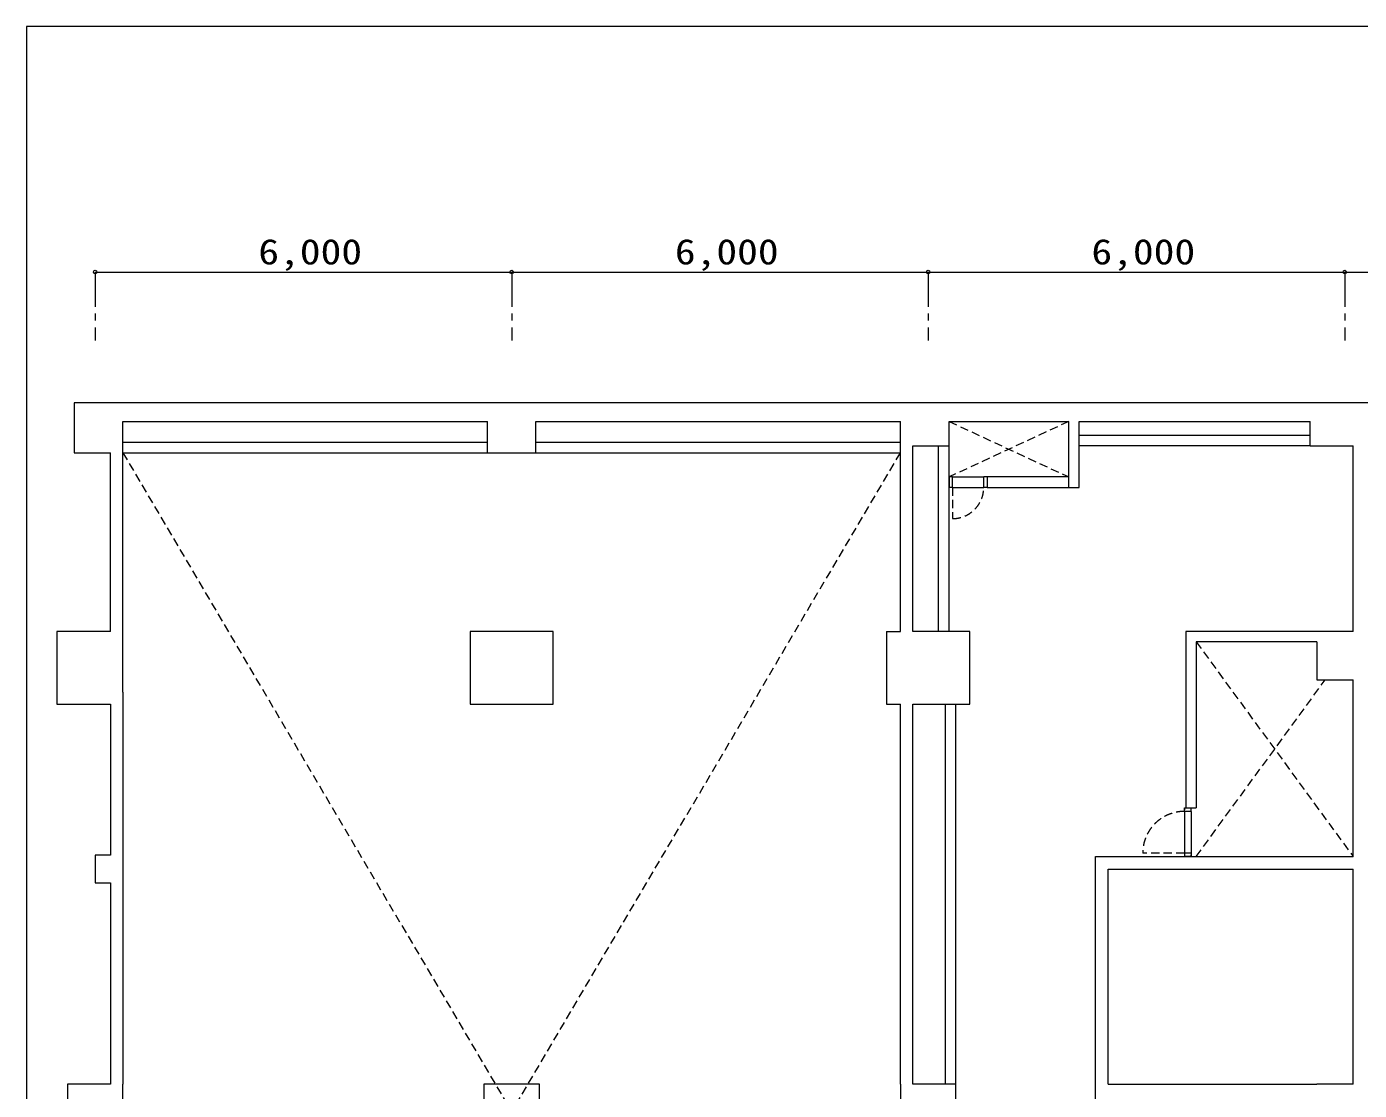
# Model space of a CAD drawing. Units: millimetres, scale not verified. Extents: x -9667 to 46333, y -21917 to 17470.
# Drawn here: x -9667 to 9552, y 2121 to 17470 of the extents above; entities that cross this region are included whole.
import ezdxf
from ezdxf.enums import TextEntityAlignment as Align

# ---------------------------------------------------------------- set-up
doc = ezdxf.new("R2010")
doc.units = ezdxf.units.MM
doc.header["$LTSCALE"] = 100
doc.linetypes.add('CHAIN1', pattern=[8, 5, -1, 1, -1])
doc.linetypes.add('DASHED1', pattern=[1.8, 1.2, -0.6])
for name, color, linetype, lineweight in [('0-0', 7, 'Continuous', 18), ('1-0', 4, 'Continuous', 18), ('F-F', 7, 'Continuous', 18)]:
    doc.layers.add(name, color=color, linetype=linetype, lineweight=lineweight)
doc.styles.add('ＭＳ ゴシック', font='')
doc.styles.get('ＭＳ ゴシック').set_extended_font_data('MS Gothic')

msp = doc.modelspace()

# ---------------------------------------------------------------- linework, layer by layer
at = {"layer": '0-0'}
for p, q in [((-8980.2, 12043), (-8980.2, 11322.1)), ((31067.8, 12043), (-8980.2, 12043)), ((-8279.3, 11772.7), (-3023.1, 11772.7)), ((-8279.3, 11322.1), (-8279.3, 11772.7)), ((-3023.1, 11322.1), (-3023.1, 11772.7)), ((-2322.2, 11322.1), (-2322.2, 11772.7)), ((-2322.2, 11772.7), (2934, 11772.7)), ((2934, 11422.3), (2934, 11772.7)), ((3634.8, 11422.3), (3634.8, 11772.7)), ((3634.8, 11772.7), (5361.9, 11772.7)), ((5361.9, 10821.6), (5361.9, 11772.7)), ((5512, 11772.7), (8841, 11772.7)), ((8841, 11422.3), (8841, 11772.7)), ((8841, 11572.4), (5512, 11572.4)), ((-8279.3, 11472.3), (-3023.1, 11472.3)), ((-2322.2, 11472.3), (2934, 11472.3)), ((2934, 8744.1), (2934, 11422.3)), ((3114.2, 11422.3), (3634.8, 11422.3)), ((3484.7, 8744.1), (3484.7, 11422.3)), ((3634.8, 8744.1), (3634.8, 11422.3)), ((8841, 11422.3), (5512, 11422.3)), ((8841, 11422.3), (9461.8, 11422.3)), ((9461.8, 8744.1), (9461.8, 11422.3)), ((-8980.2, 11322.1), (-8459.5, 11322.1)), ((-8459.5, 8744.1), (-8459.5, 11322.1)), ((-8279.3, 11322.1), (-3023.1, 11322.1)), ((-8279.3, 8744.1), (-8279.3, 11322.1)), ((-3023.1, 11322.1), (-2322.2, 11322.1)), ((-2322.2, 11322.1), (2934, 11322.1)), ((3634.8, 10971.7), (3634.8, 10821.6)), ((3684.9, 10971.7), (4135.4, 10971.7)), ((4185.5, 10971.7), (4135.4, 10971.7)), ((4135.4, 10821.6), (4135.4, 10971.7)), ((5361.9, 10971.7), (4185.5, 10971.7)), ((4185.5, 10971.7), (4185.5, 10821.6)), ((3684.9, 10821.6), (3634.8, 10821.6)), ((3684.9, 10821.6), (4135.4, 10821.6)), ((4185.5, 10821.6), (4135.4, 10821.6)), ((4185.5, 10821.6), (5361.9, 10821.6)), ((-8279.3, 7868), (-8279.3, 8744.1)), ((-3273.4, 8744.1), (-3273.4, 7692.8)), ((2733.8, 8744.1), (2934, 8744.1)), ((3935.2, 7692.8), (3935.2, 8744.1)), ((7048.8, 8744.1), (7048.8, 8593.9)), ((8941.2, 8744.1), (7048.8, 8744.1)), ((9461.8, 8744.1), (8941.2, 8744.1)), ((7048.8, 8593.9), (7048.8, 6196.3)), ((7199, 8593.9), (7199, 6196.3)), ((8941.2, 8593.9), (7199, 8593.9)), ((8941.2, 8593.9), (8941.2, 8043.3)), ((8941.2, 8043.3), (9461.8, 8043.3)), ((9461.8, 5495.5), (9461.8, 8043.3)), ((-8459.5, 7692.8), (-8459.5, 5515.3)), ((-8279.3, 7868), (-8279.3, 2211.3)), ((-3273.4, 7692.8), (-2071.9, 7692.8)), ((2934, 2211.3), (2934, 7692.8)), ((3114.2, 7692.8), (3935.2, 7692.8)), ((3584.8, 2211.3), (3584.8, 7692.8)), ((3735, 2211.3), (3735, 7692.8)), ((7028.8, 6196.3), (7128.9, 6196.3)), ((7048.8, 6196.3), (7199, 6196.3)), ((7128.9, 6146.2), (7128.9, 6196.3)), ((7128.9, 6171.2), (7128.9, 6196.3)), ((7128.9, 6146.2), (7028.8, 6146.2)), ((7028.8, 6146.2), (7028.8, 5545.5)), ((7128.9, 6146.2), (7128.9, 5545.5)), ((5747.4, 5495.4), (9461.8, 5495.5)), ((5747.4, -9512.4), (5747.4, 5495.4)), ((7028.8, 5545.5), (7028.8, 5495.4)), ((7128.9, 5545.5), (7028.8, 5545.5)), ((7078.8, 5545.5), (7028.8, 5545.5)), ((7028.8, 5520.5), (7028.8, 5495.4)), ((7128.9, 5495.4), (7028.8, 5495.4)), ((7128.9, 5545.5), (7128.9, 5495.4)), ((7128.9, 5495.4), (7128.9, 5520.5)), ((5927.6, 2211.3), (5927.6, 5315)), ((5927.6, 5315), (9461.8, 5315)), ((9461.8, 2211.3), (9461.8, 5315)), ((-8459.5, 5114.8), (-8459.5, 2211.3)), ((-9080.3, 2211.3), (-9080.3, 1410.4)), ((-8459.5, 2211.3), (-9080.3, 2211.3)), ((-8279.3, 1410.4), (-8279.3, 2211.3)), ((-3073.1, 2211.3), (-3073.1, 1410.4)), ((-2272.2, 2211.3), (-3073.1, 2211.3)), ((2934, 2211.3), (2934, 1410.4)), ((3735, 1410.4), (3735, 2211.3)), ((5927.6, 2211.3), (8941.1, 2211.3)), ((9461.8, 2211.3), (8941.1, 2211.3))]:
    msp.add_line(p, q, dxfattribs=at)
at = {"layer": '0-0', "linetype": 'DASHED1'}
for p, q in [((3634.8, 11772.7), (5361.9, 10971.7)), ((5361.9, 11772.7), (3634.8, 10971.7)), ((-8980.2, 11322.1), (-8459.5, 11322.1)), ((-8279.3, 11322.1), (2934, -7700.5)), ((-8279.3, -7700.5), (2934, 11322.1)), ((3684.9, 10821.6), (3684.9, 10371)), ((7199, 8593.9), (9461.8, 5495.5)), ((7199, 5495.4), (9059.6, 8043.3)), ((7028.8, 5545.5), (6428.1, 5545.5))]:
    msp.add_line(p, q, dxfattribs=at)
at = {"layer": '0-0'}
for points in [[(5361.9, 10821.6), (5512, 10821.6), (5512, 11772.7)], [(3935.2, 8744.1), (3114.2, 8744.1), (3114.2, 11422.3)], [(3684.9, 10821.6), (3684.9, 10971.7), (3634.8, 10971.7)], [(-8459.5, 8744.1), (-9230.5, 8744.1), (-9230.5, 7692.8), (-8459.5, 7692.8)], [(-2071.9, 7692.8), (-2071.9, 8744.1), (-3273.4, 8744.1)], [(2733.8, 8744.1), (2733.8, 7692.8), (2934, 7692.8)], [(3735, 2211.3), (3114.2, 2211.3), (3114.2, 7692.8)], [(7028.8, 6146.2), (7028.8, 6196.3), (7028.8, 6171.2)], [(-8459.5, 5515.3), (-8679.8, 5515.3), (-8679.8, 5114.8), (-8459.5, 5114.8)], [(-3073.1, 1410.4), (-2272.2, 1410.4), (-2272.2, 2211.3)]]:
    msp.add_lwpolyline(points, dxfattribs=at)
at = {"layer": '0-0', "linetype": 'DASHED1'}
for centre, radius, start, end in [((3684.9, 10821.6), 450.5, 270, 0), ((7028.8, 5545.5), 600.7, 90, 180)]:
    msp.add_arc(centre, radius, start, end, dxfattribs=at)
at = {"layer": '1-0'}
for p, q in [((-8679.8, 13928.7), (-2672.7, 13928.7)), ((-2672.7, 13928.7), (3334.5, 13928.7)), ((3334.5, 13928.7), (9341.6, 13928.7)), ((9341.6, 13928.7), (12745.7, 13928.7))]:
    msp.add_line(p, q, dxfattribs=at)
at = {"layer": '1-0', "linetype": 'CHAIN1'}
for p, q in [((-8679.8, 13928.7), (-8679.8, 12941.5)), ((-2672.7, 13928.7), (-2672.7, 12941.5)), ((3334.5, 13928.7), (3334.5, 12941.5)), ((9341.6, 13928.7), (9341.6, 12941.5))]:
    msp.add_line(p, q, dxfattribs=at)
at = {"layer": '1-0'}
for centre in [(-8679.8, 13928.7), (-2672.7, 13928.7), (3334.5, 13928.7), (9341.6, 13928.7)]:
    msp.add_circle(centre, 25, dxfattribs=at)
at = {"layer": 'F-F'}
msp.add_lwpolyline([(46332.8, 17469.6), (-9667.2, 17469.6), (-9667.2, -21730.4)], dxfattribs=at)

# ---------------------------------------------------------------- texts
at = {"layer": '1-0', "style": 'ＭＳ ゴシック', "width": 1.2}
for p in [(-6326.2, 13928.7), (-319.1, 13928.7), (5688.1, 13928.7)]:
    msp.add_text('6,000', height=366.6, dxfattribs=at).set_placement(p, align=Align.BOTTOM_LEFT)

doc.saveas('drawing.dxf')
